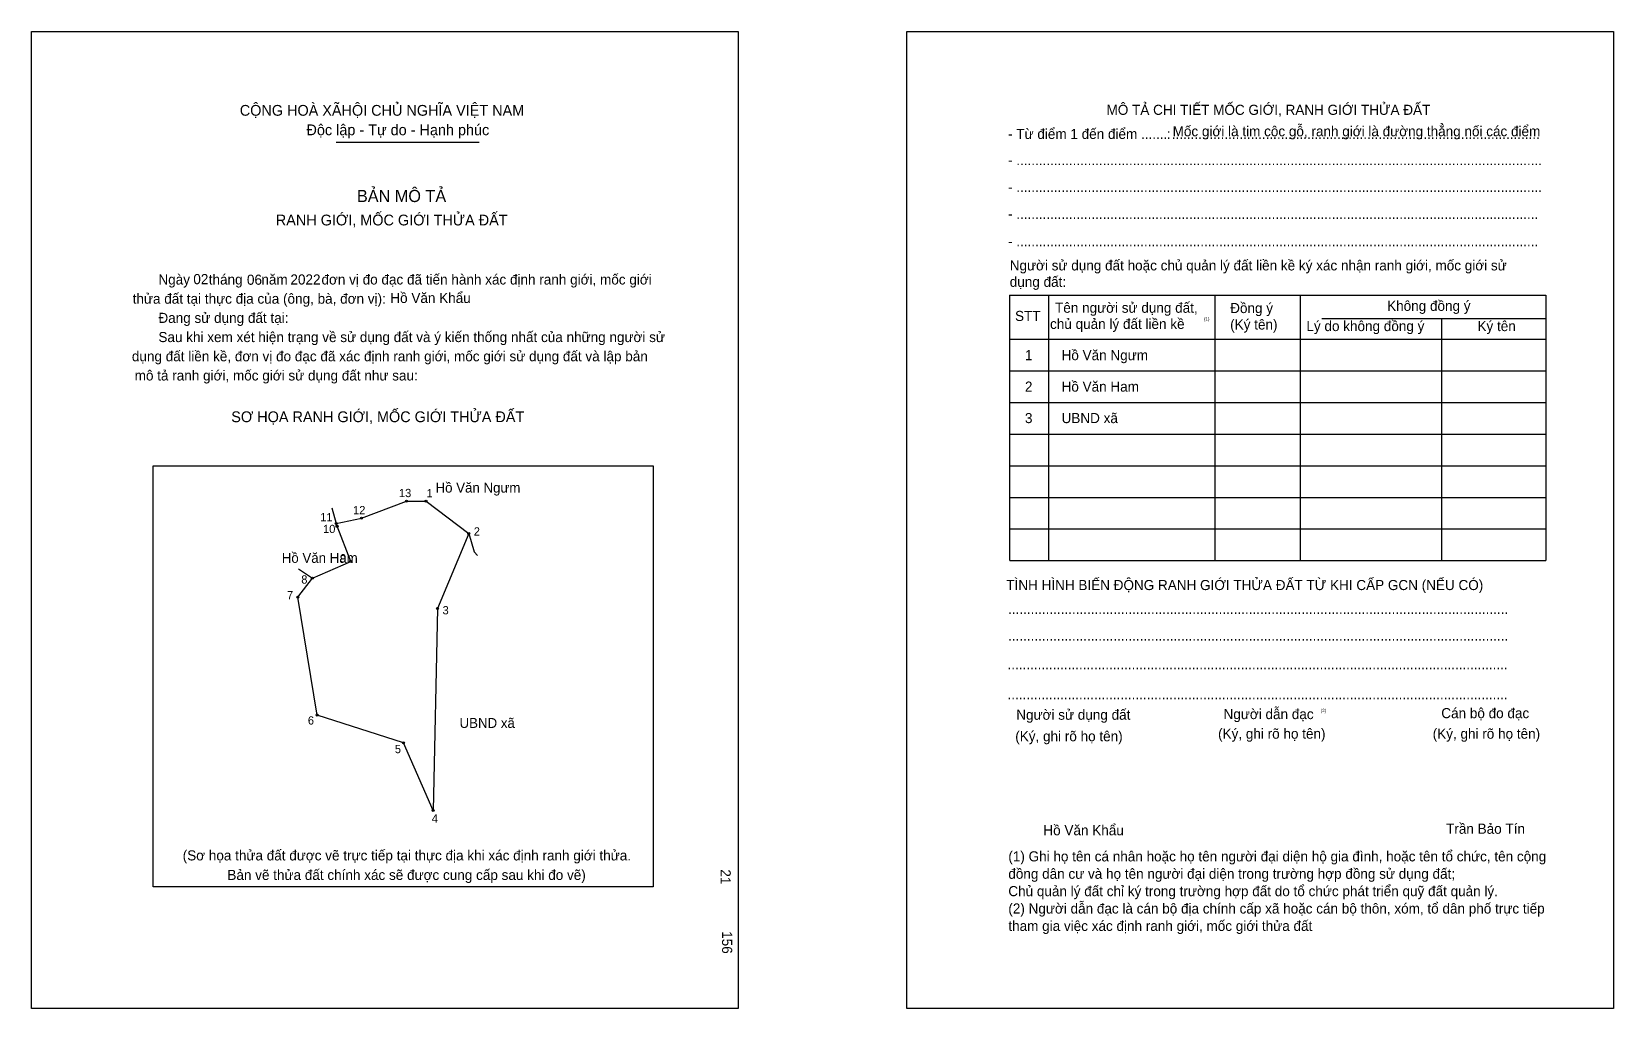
# Model space of a CAD drawing. Extents: x 547581 to 548526, y 1825262 to 1825846.
import ezdxf

# ---------------------------------------------------------------- set-up
doc = ezdxf.new("R2010")
doc.units = 0
for name, color, linetype in [('bmtKhungInTrang1', 7, 'Continuous'), ('bmtKhungInTrang2', 7, 'Continuous'), ('bmtNoiDung', 7, 'Continuous'), ('bmtTemplate', 7, 'Continuous'), ('CanhThua', 7, 'Continuous'), ('MocDinhThua', 7, 'Continuous'), ('RauThua', 7, 'Continuous'), ('SoHieuDinhThua', 7, 'Continuous'), ('TenChuLanCan', 7, 'Continuous')]:
    doc.layers.add(name, color=color, linetype=linetype)

msp = doc.modelspace()

# ---------------------------------------------------------------- linework, layer by layer
at = {"layer": 'bmtKhungInTrang1'}
msp.add_lwpolyline([(547581.32, 1825846.36), (548003.51, 1825846.36), (548003.51, 1825262.41), (547581.32, 1825262.41)], close=True, dxfattribs=at)
at = {"layer": 'bmtKhungInTrang2'}
msp.add_lwpolyline([(548104.19, 1825846.36), (548526.39, 1825846.36), (548526.39, 1825262.41), (548104.19, 1825262.41)], close=True, dxfattribs=at)
at = {"layer": 'bmtTemplate'}
for p, q in [((547763.25, 1825780.18), (547848.63, 1825780.18)), ((548188.89, 1825688.86), (548188.89, 1825530.11)), ((548288.21, 1825688.86), (548288.21, 1825530.11)), ((548339.3, 1825689.05), (548339.3, 1825530.11)), ((548485.96, 1825688.86), (548485.96, 1825530.11)), ((548352.26, 1825674.88), (548485.96, 1825674.88)), ((548165.73, 1825662.4), (548485.96, 1825662.4)), ((548165.73, 1825643.5), (548485.96, 1825643.5)), ((548165.73, 1825624.6), (548485.96, 1825624.6)), ((548165.73, 1825605.71), (548485.96, 1825605.71)), ((548165.73, 1825586.81), (548485.96, 1825586.81)), ((548165.73, 1825567.91), (548485.96, 1825567.91)), ((548165.73, 1825549.01), (548485.96, 1825549.01)), ((548165.73, 1825530.11), (548485.96, 1825530.11))]:
    msp.add_line(p, q, dxfattribs=at)
for points in [[(548165.53, 1825688.86), (548485.96, 1825688.86)], [(548165.53, 1825688.86), (548165.53, 1825530.11)], [(548423.64, 1825674.69), (548423.64, 1825530.11)]]:
    msp.add_lwpolyline(points, dxfattribs=at)
msp.add_lwpolyline([(547653.95, 1825335.14), (547653.95, 1825586.79), (547952.69, 1825586.79), (547952.69, 1825335.14)], close=True, dxfattribs=at)
at = {"layer": 'CanhThua'}
for p, q in [((547778.39, 1825555.56), (547805.36, 1825565.67)), ((547805.36, 1825565.67), (547816.95, 1825565.69)), ((547816.95, 1825565.69), (547842.46, 1825546.27)), ((547763.31, 1825552.3), (547778.39, 1825555.56)), ((547763.78, 1825550.62), (547763.31, 1825552.3)), ((547771.94, 1825529.62), (547763.78, 1825550.62)), ((547842.46, 1825546.27), (547823.76, 1825501.48)), ((547749.05, 1825519.69), (547771.94, 1825529.62)), ((547740.44, 1825508.29), (547749.05, 1825519.69)), ((547751.87, 1825437.79), (547740.44, 1825508.29)), ((547823.76, 1825501.48), (547821.17, 1825380.8)), ((547803.43, 1825421.12), (547751.87, 1825437.79)), ((547821.17, 1825380.8), (547803.43, 1825421.12))]:
    msp.add_line(p, q, dxfattribs=at)
at = {"layer": 'MocDinhThua'}
for centre in [(547805.36, 1825565.67), (547816.95, 1825565.69), (547778.39, 1825555.56), (547763.31, 1825552.3), (547763.78, 1825550.62), (547842.46, 1825546.27), (547771.94, 1825529.62), (547749.05, 1825519.69), (547740.44, 1825508.29), (547823.76, 1825501.48), (547751.87, 1825437.79), (547803.43, 1825421.12), (547821.17, 1825380.8)]:
    msp.add_circle(centre, 0.593, dxfattribs=at)
at = {"layer": 'RauThua'}
for p, q in [((547760.61, 1825561.76), (547763.31, 1825552.3)), ((547842.46, 1825546.27), (547845.77, 1825535.35)), ((547845.77, 1825535.35), (547847.7, 1825533.18)), ((547740.76, 1825525.1), (547749.05, 1825519.69))]:
    msp.add_line(p, q, dxfattribs=at)

# ---------------------------------------------------------------- texts
at = {"layer": 'bmtNoiDung'}
for s, height, p in [('02', 6.041, (547677.93, 1825695.37)), ('06', 6.041, (547709.96, 1825695.03)), ('2022', 6.041, (547735.95, 1825695.16)), ('Hồ Văn Khẩu', 6.0409, (547795.63, 1825684.13)), ('1', 6.04, (548174.82, 1825649.93)), ('Hồ Văn Ngưm ', 6.0409, (548196.69, 1825649.93)), ('2', 6.04, (548174.82, 1825631.12)), ('Hồ Văn Ham ', 6.0409, (548196.69, 1825631.12)), ('3', 6.04, (548174.82, 1825612.31)), ('UBND xã ', 6.041, (548196.69, 1825612.31)), ('Hồ Văn Khẩu', 6.0409, (548185.83, 1825365.91))]:
    msp.add_text(s, height=height, dxfattribs=at).set_placement(p)
for s, p in [('21', (547993, 1825345.54)), ('156', (547993.86, 1825308.57))]:
    msp.add_text(s, height=6.041, rotation=270, dxfattribs=at).set_placement(p)
at = {"layer": 'bmtTemplate'}
for s, height, p in [('CỘNG HOÀ XÃHỘI CHỦ NGHĨA VIỆT NAM', 6.4436, (547705.68, 1825796.07)), ('MÔ TẢ CHI TIẾT MỐC GIỚI, RANH GIỚI THỬA ĐẤT', 6.0386, (548223.57, 1825796.59)), ('Độc lập - Tự do - Hạnh phúc', 6.4436, (547745.53, 1825784.42)), ('- Từ điểm 1 đến điểm .......', 6.0386, (548164.71, 1825782.19)), (':', 6.04, (548259.58, 1825782.19)), ('..................................................................................................', 6.0386, (548262.56, 1825782.19)), ('Mốc giới là tim cộc gỗ, ranh giới là đường thẳng nối các điểm', 6.0386, (548263.06, 1825783.79)), ('- ............................................................................................................................................', 6.03856, (548164.71, 1825766.54)), ('BẢN MÔ TẢ', 7.249, (547775.69, 1825744.48)), ('- ............................................................................................................................................', 6.03856, (548164.71, 1825750.47)), ('RANH GIỚI, MỐC GIỚI THỬA ĐẤT', 6.4436, (547727.22, 1825730.5)), ('- ...........................................................................................................................................', 6.03856, (548164.71, 1825734.41)), ('- ...........................................................................................................................................', 6.03856, (548164.71, 1825717.97)), ('Người sử dụng đất hoặc chủ quản lý đất liền kề ký xác nhận ranh giới, mốc giới sử', 6.0386, (548165.73, 1825703.6)), ('Ngày     tháng     năm         đơn vị đo đạc đã tiến hành xác định ranh giới, mốc giới ', 6.0409, (547657.07, 1825695.17)), ('dụng đất:', 6.039, (548165.73, 1825693.78)), ('thửa đất tại thực địa của (ông, bà, đơn vị):', 6.0409, (547641.67, 1825683.69)), ('Đang sử dụng đất tại:', 6.0409, (547657.07, 1825672.22)), ('STT', 6.039, (548168.89, 1825673.37)), ('Tên người sử dụng đất,', 6.0386, (548192.79, 1825678.28)), ('Đồng ý', 6.039, (548297.44, 1825678.09)), ('Không đồng ý', 6.0386, (548391.22, 1825679.41)), ('chủ quản lý đất liền kề', 6.0386, (548189.82, 1825668.62)), ('(1)', 2.014, (548281.67, 1825673.58)), ('(Ký tên)', 6.039, (548297.44, 1825668.26)), ('Lý do không đồng ý', 6.0386, (548342.99, 1825667.32)), ('Ký tên', 6.039, (548445.19, 1825667.32)), ('Sau khi xem xét hiện trạng về sử dụng đất và ý kiến thống nhất của những người sử ', 6.0409, (547657.07, 1825660.75)), ('dụng đất liền kề, đơn vị đo đạc đã xác định ranh giới, mốc giới sử dụng đất và lập bản', 6.0409, (547641.22, 1825649.27)), ('mô tả ranh giới, mốc giới sử dụng đất như sau:', 6.0409, (547642.88, 1825637.8)), ('SƠ HỌA RANH GIỚI, MỐC GIỚI THỬA ĐẤT', 6.4436, (547700.6, 1825612.88)), ('TÌNH HÌNH BIẾN ĐỘNG RANH GIỚI THỬA ĐẤT TỪ KHI CẤP GCN (NẾU CÓ)', 6.0386, (548163.69, 1825512.49)), ('.....................................................................................................................................', 6.04761, (548164.71, 1825498.28)), ('.....................................................................................................................................', 6.04761, (548164.71, 1825482.21)), ('.....................................................................................................................................', 6.04761, (548164.4, 1825465.2)), ('.....................................................................................................................................', 6.04761, (548164.4, 1825447.25)), ('Người dẫn đạc', 6.0386, (548293.49, 1825435.35)), ('Người sử dụng đất', 6.0386, (548169.63, 1825434.97)), ('(2)', 2.014, (548351.48, 1825439.51)), ('Cán bộ đo đạc', 6.0386, (548423.58, 1825435.91)), ('(Ký, ghi rõ họ tên)', 6.0386, (548169.02, 1825422.12)), ('(Ký, ghi rõ họ tên)', 6.0386, (548290.21, 1825423.63)), ('(Ký, ghi rõ họ tên)', 6.0386, (548418.45, 1825423.63)), ('Trần Bảo Tín', 6.0386, (548426.45, 1825366.8)), ('(Sơ họa thửa đất được vẽ trực tiếp tại thực địa khi xác định ranh giới thửa.', 6.0409, (547671.57, 1825350.87)), ('(1) Ghi họ tên cá nhân hoặc họ tên người đại diện hộ gia đình, hoặc tên tổ chức, tên cộng', 6.0386, (548164.89, 1825350.29)), ('Bản vẽ thửa đất chính xác sẽ được cung cấp sau khi đo vẽ)', 6.0409, (547698.28, 1825339.19)), ('đồng dân cư và họ tên người đại diện trong trường hợp đồng sử dụng đất;', 6.0386, (548164.89, 1825339.89)), ('Chủ quản lý đất chỉ ký trong trường hợp đất do tổ chức phát triển quỹ đất quản lý.', 6.0386, (548164.89, 1825329.5)), ('(2) Người dẫn đạc là cán bộ địa chính cấp xã hoặc cán bộ thôn, xóm, tổ dân phố trực tiếp', 6.0386, (548164.89, 1825319.11)), ('tham gia việc xác định ranh giới, mốc giới thửa đất', 6.0386, (548164.89, 1825308.71))]:
    msp.add_text(s, height=height, dxfattribs=at).set_placement(p)
at = {"layer": 'SoHieuDinhThua'}
for s, height, p in [('13', 4.941, (547800.79, 1825568.06)), ('1', 4.94, (547817.24, 1825567.91)), ('11', 4.941, (547753.75, 1825553.64)), ('12', 4.941, (547773.35, 1825557.83)), ('10', 4.941, (547755.43, 1825546.58)), ('2', 4.94, (547845.5, 1825545.08)), ('9', 4.94, (547765.61, 1825529.06)), ('8', 4.94, (547742.42, 1825516.37)), ('7', 4.94, (547733.89, 1825507.01)), ('3', 4.94, (547826.84, 1825497.99)), ('6', 4.94, (547746.36, 1825432.1)), ('5', 4.94, (547798.33, 1825414.98)), ('4', 4.94, (547820.38, 1825373.48))]:
    msp.add_text(s, height=height, dxfattribs=at).set_placement(p)
at = {"layer": 'TenChuLanCan'}
for s, height, p in [('Hồ Văn Ngưm', 5.9287, (547822.65, 1825570.77)), ('Hồ Văn Ham', 5.929, (547730.76, 1825528.78)), ('UBND xã', 5.929, (547836.99, 1825430.08))]:
    msp.add_text(s, height=height, dxfattribs=at).set_placement(p)

doc.saveas('drawing.dxf')
